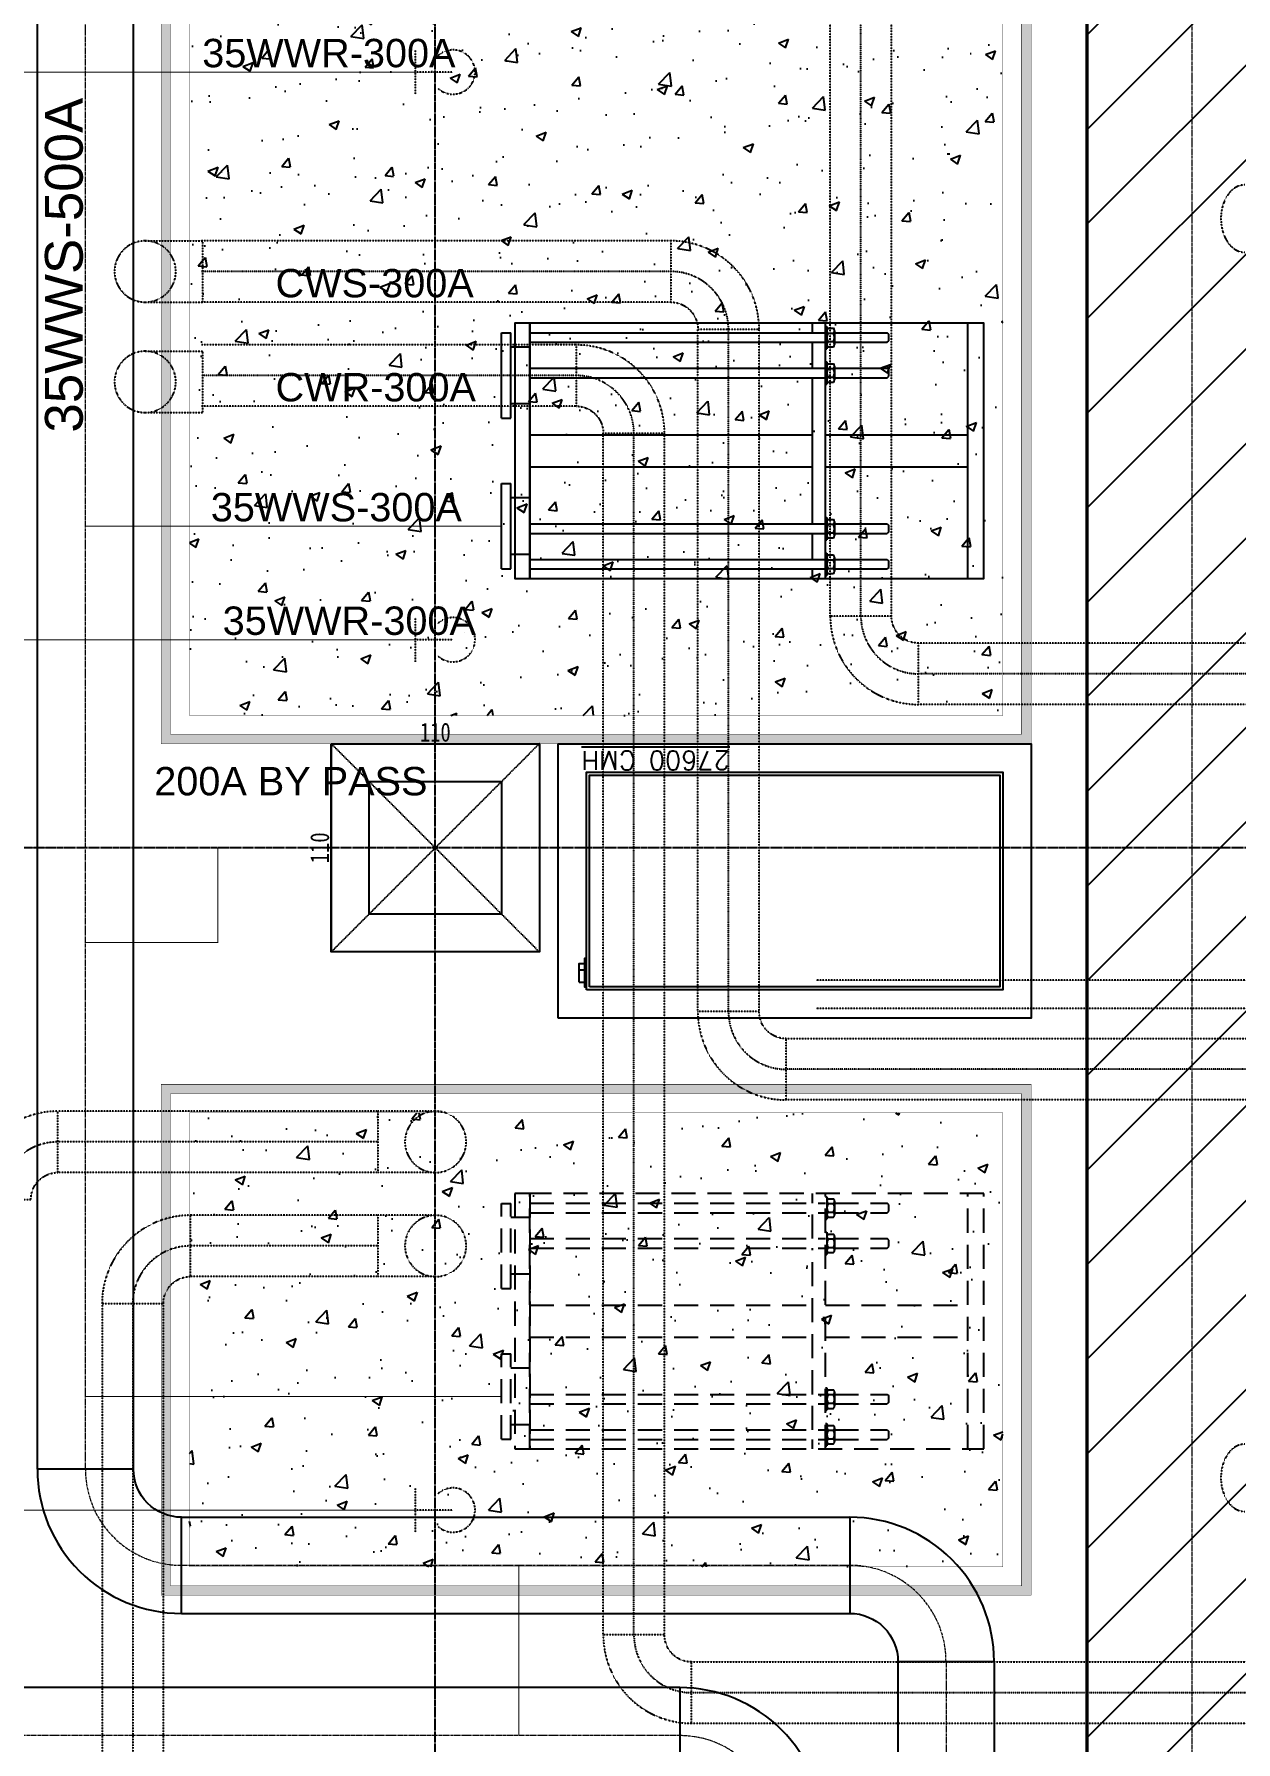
# Model space of a CAD drawing. Header units: millimetres. Extents: x -18489 to 17339, y -1599 to 10961.
# Drawn here: x -16410 to -15775, y 4230 to 5132 of the extents above; entities that cross this region are included whole.
import ezdxf
from ezdxf.enums import TextEntityAlignment as Align

# ---------------------------------------------------------------- set-up
doc = ezdxf.new("R2010")
doc.units = ezdxf.units.MM
for name, pattern in [('188K-SM-03-F10-MECH-EQ-Y2257103$0$Micron CUP L10 HVAC EQU$0$DASHED', [19.05, 12.7, -6.35]), ('188K-SM-07-F10-MECH-CHW PIPE-Y2257103$0$Micron CUP L10 HVAC 2nd PIPE$0$CENTER', [2, 1.25, -0.25, 0.25, -0.25]), ('188K-SM-07-F10-MECH-CHW PIPE-Y2257103$0$Micron CUP L10 HVAC 2nd PIPE$0$DASHED', [0.75, 0.5, -0.25]), ('188K-SM-07-F10-MECH-CHW PIPE-Y2257103$0$Micron CUP L10 HVAC 2nd PIPE$0$JIS_02_1.0', [2, 1, -1]), ('188K-SM-07-F10-MECH-CHW PIPE-Y2257103$0$XKA01LR1-HVAC-PIPE-冷卻水-Y2225103 Shawn$0$CENTER', [2, 1.25, -0.25, 0.25, -0.25]), ('X-CUB3-L10$0$COL-CEN-LIN', [3.25, 2.5, -0.25, 0.25, -0.25]), ('X-CUB3-L10$0$HIDDEN', [0.4, 0.3, -0.1])]:
    doc.linetypes.add(name, pattern=pattern)
for name, color, linetype in [('188K-SM-03-F10-MECH-EQ-Y2257103$0$0 Xref', 8, 'Continuous'), ('188K-SM-03-F10-MECH-EQ-Y2257103$0$M-EQU-FOUNDATION', 8, 'Continuous'), ('188K-SM-03-F10-MECH-EQ-Y2257103$0$Micron CUP L10 CDA EQU$0$M MOVE-IN AREA', 8, 'Continuous'), ('188K-SM-03-F10-MECH-EQ-Y2257103$0$Micron CUP L10 HVAC EQU$0$M-FUTURE-EQU', 253, '188K-SM-03-F10-MECH-EQ-Y2257103$0$Micron CUP L10 HVAC EQU$0$DASHED'), ('188K-SM-03-F10-MECH-EQ-Y2257103$0$Micron CUP L10 HVAC EQU$0$M-HVAC HR CHILLER', 1, 'Continuous'), ('188K-SM-03-F10-MECH-EQ-Y2257103$0$Micron CUP L10 HVAC EQU$0$M-MECH-EQU', 136, 'Continuous'), ('188K-SM-07-F10-MECH-CHW PIPE-Y2257103$0$0 XC', 8, 'Continuous'), ('188K-SM-07-F10-MECH-CHW PIPE-Y2257103$0$M-CWTR-12PIPE-R', 4, 'Continuous'), ('188K-SM-07-F10-MECH-CHW PIPE-Y2257103$0$M-P-HWR-D-29', 211, 'Continuous'), ('188K-SM-07-F10-MECH-CHW PIPE-Y2257103$0$M-P-HWS-D-35', 1, 'Continuous'), ('188K-SM-07-F10-MECH-CHW PIPE-Y2257103$0$Micron CUP L10 HVAC 2nd PIPE$0$M-P-12CHR-2nd-PIPE', 4, '188K-SM-07-F10-MECH-CHW PIPE-Y2257103$0$Micron CUP L10 HVAC 2nd PIPE$0$JIS_02_1.0'), ('188K-SM-07-F10-MECH-CHW PIPE-Y2257103$0$Micron CUP L10 HVAC 2nd PIPE$0$M-P-12CHS-2nd-PIPE', 3, '188K-SM-07-F10-MECH-CHW PIPE-Y2257103$0$Micron CUP L10 HVAC 2nd PIPE$0$JIS_02_1.0'), ('188K-SM-07-F10-MECH-CHW PIPE-Y2257103$0$Micron CUP L10 HVAC 2nd PIPE$0$M-P-2nd -CWS-D', 15, '188K-SM-07-F10-MECH-CHW PIPE-Y2257103$0$Micron CUP L10 HVAC 2nd PIPE$0$JIS_02_1.0'), ('188K-SM-07-F10-MECH-CHW PIPE-Y2257103$0$Micron CUP L10 HVAC 2nd PIPE$0$M-P-2nd Cen', 8, '188K-SM-07-F10-MECH-CHW PIPE-Y2257103$0$Micron CUP L10 HVAC 2nd PIPE$0$CENTER'), ('188K-SM-07-F10-MECH-CHW PIPE-Y2257103$0$Micron CUP L10 HVAC 2nd PIPE$0$M-P-2nd HWR', 211, '188K-SM-07-F10-MECH-CHW PIPE-Y2257103$0$Micron CUP L10 HVAC 2nd PIPE$0$JIS_02_1.0'), ('188K-SM-07-F10-MECH-CHW PIPE-Y2257103$0$Micron CUP L10 HVAC 2nd PIPE$0$M-P-2nd-CWR-D', 202, '188K-SM-07-F10-MECH-CHW PIPE-Y2257103$0$Micron CUP L10 HVAC 2nd PIPE$0$JIS_02_1.0'), ('188K-SM-07-F10-MECH-CHW PIPE-Y2257103$0$Micron CUP L10 HVAC 2nd PIPE$0$M-P-2nd-HWS', 1, '188K-SM-07-F10-MECH-CHW PIPE-Y2257103$0$Micron CUP L10 HVAC 2nd PIPE$0$JIS_02_1.0'), ('188K-SM-07-F10-MECH-CHW PIPE-Y2257103$0$Micron CUP L10 HVAC 2nd PIPE$0$M-P-PHASE 2-PIPE', 8, '188K-SM-07-F10-MECH-CHW PIPE-Y2257103$0$Micron CUP L10 HVAC 2nd PIPE$0$JIS_02_1.0'), ('188K-SM-07-F10-MECH-CHW PIPE-Y2257103$0$Micron CUP L10 HVAC 2nd PIPE$0$M-P-TXT2.5', 7, 'Continuous'), ('X-CUB3-L10$0$CCL', 8, 'X-CUB3-L10$0$COL-CEN-LIN'), ('X-CUB3-L10$0$COL', 8, 'Continuous'), ('X-CUB3-L10$0$COL-S', 8, 'Continuous')]:
    doc.layers.add(name, color=color, linetype=linetype)
doc.layers.add('188K-SM-07-F10-MECH-CHW PIPE-Y2257103$0$XKA01LR1-HVAC-PIPE-冷卻水-Y2225103 Shawn$0$M-PIPE-CEN', color=8, linetype='188K-SM-07-F10-MECH-CHW PIPE-Y2257103$0$XKA01LR1-HVAC-PIPE-冷卻水-Y2225103 Shawn$0$CENTER', lineweight=9)
doc.styles.add('188K-SM-03-F10-MECH-EQ-Y2257103$0$Micron CUP L10 HVAC EQU$0$AA-TXT', font='simplex.shx', dxfattribs={"bigfont": 'china.shx'})
doc.styles.add('188K-SM-07-F10-MECH-CHW PIPE-Y2257103$0$Micron CUP L10 HVAC 2nd PIPE$0$Standard', font='arial.ttf')
doc.styles.add('X-CUB3-L10$0$DIM', font='', dxfattribs={"width": 0.8})
doc.styles.get('X-CUB3-L10$0$DIM').set_extended_font_data('MingLiU')
doc.dimstyles.new('X-CUB3-L10$0$JJP_005_defpoint', dxfattribs={"dimtxt": 20, "dimasz": 0.5, "dimexe": 0.5, "dimexo": 0.5, "dimgap": 0.5, "dimtad": 1, "dimdsep": 46, "dimtxsty": 'X-CUB3-L10$0$DIM', "dimblk": 'X-CUB3-L10$0$_None', "dimcen": 10, "dimclrd": 256, "dimclre": 256, "dimclrt": 256, "dimadec": 0, "dimazin": 0, "dimtfac": 1, "dimtix": 1, "dimtmove": 2, "dimatfit": 3, "dimldrblk": 'X-CUB3-L10$0$_None', "dimfxl": 0.5, "dimtolj": 1, "dimtzin": 0, "dimarcsym": 0})

# ---------------------------------------------------------------- blocks, each defined once
blk = doc.blocks.new('188K-SM-03-F10-MECH-EQ-Y2257103$0$Micron CUP L10 HVAC EQU$0$A$C66dd3646')
for p, q in [((-92.1, 0), (-47.1, 0)), ((-92.1, 0), (-92.1, -5)), ((-47.1, 0), (-47.1, -5)), ((-12.5, 0), (32.5, 0)), ((-12.5, 0), (-12.5, -5)), ((32.5, 0), (32.5, -5)), ((-92.1, -5), (-47.1, -5)), ((-84.6, -15), (-84.6, -5)), ((-54.6, -15), (-54.6, -5)), ((-12.5, -5), (32.5, -5)), ((-5, -15), (-5, -5)), ((25, -15), (25, -5)), ((-92.23, -15), (-92.23, -171.22)), ((-87.17, -15), (-87.17, -171.22)), ((-73.49, -15), (-73.49, -171.22)), ((-68.43, -15), (-68.43, -171.22)), ((-38.24, -15), (-38.24, -164.47)), ((-21.36, -15), (-21.36, -164.47)), ((8.83, -15), (8.83, -171.22)), ((13.89, -15), (13.89, -171.22)), ((27.57, -15), (27.57, -171.22)), ((32.63, -15), (32.63, -171.22)), ((-97.3, -164.47), (-92.23, -164.47)), ((-97.3, -171.22), (37.7, -171.22)), ((-95.61, -171.22), (-95.61, -172.07)), ((-87.17, -164.47), (-73.49, -164.47)), ((-83.79, -171.22), (-83.79, -172.07)), ((-76.87, -171.22), (-76.87, -172.07)), ((-68.43, -164.47), (8.83, -164.47)), ((-65.05, -171.22), (-65.05, -172.07)), ((-38.24, -171.22), (-38.24, -246.56)), ((-21.36, -171.22), (-21.36, -246.56)), ((5.45, -171.22), (5.45, -172.07)), ((13.89, -164.47), (27.57, -164.47)), ((17.27, -171.22), (17.27, -172.07)), ((24.19, -171.22), (24.19, -172.07)), ((32.63, -164.47), (37.7, -164.47)), ((36.01, -171.22), (36.01, -172.07)), ((-83.79, -172.07), (-95.61, -172.07)), ((-94.58, -172.74), (-94.58, -175.44)), ((-86.08, -172.07), (-93.32, -172.07)), ((-86.08, -176.12), (-93.32, -176.12)), ((-92.23, -176.12), (-92.23, -203.97)), ((-92.07, -175.44), (-92.07, -172.74)), ((-87.34, -172.74), (-87.34, -175.44)), ((-87.17, -176.12), (-87.17, -203.97)), ((-84.83, -172.74), (-84.83, -175.44)), ((-65.05, -172.07), (-76.87, -172.07)), ((-75.83, -172.74), (-75.83, -175.44)), ((-67.34, -172.07), (-74.58, -172.07)), ((-67.34, -176.12), (-74.58, -176.12)), ((-73.49, -176.12), (-73.49, -203.97)), ((-73.32, -175.44), (-73.32, -172.74)), ((-68.6, -172.74), (-68.6, -175.44)), ((-68.43, -176.12), (-68.43, -203.97)), ((-66.08, -172.74), (-66.08, -175.44)), ((17.27, -172.07), (5.45, -172.07)), ((6.48, -172.74), (6.48, -175.44)), ((14.98, -172.07), (7.74, -172.07)), ((14.98, -176.12), (7.74, -176.12)), ((8.83, -176.12), (8.83, -203.97)), ((9.11, -175.51), (8.95, -175.51)), ((9, -175.44), (9, -172.74)), ((13.77, -175.51), (13.61, -175.51)), ((13.72, -172.74), (13.72, -175.44)), ((13.89, -176.12), (13.89, -203.97)), ((16.23, -172.74), (16.23, -175.44)), ((36.01, -172.07), (24.19, -172.07)), ((25.23, -172.74), (25.23, -175.44)), ((33.72, -172.07), (26.48, -172.07)), ((33.72, -176.12), (26.48, -176.12)), ((27.57, -176.12), (27.57, -203.97)), ((27.85, -175.51), (27.69, -175.51)), ((27.74, -175.44), (27.74, -172.74)), ((32.51, -175.51), (32.35, -175.51)), ((32.47, -172.74), (32.47, -175.44)), ((32.63, -176.12), (32.63, -203.97)), ((34.98, -172.74), (34.98, -175.44)), ((-91.39, -204.81), (-92.23, -203.97)), ((-91.39, -204.81), (-88.01, -204.81)), ((-87.17, -203.97), (-88.01, -204.81)), ((-72.65, -204.81), (-73.49, -203.97)), ((-72.65, -204.81), (-69.27, -204.81)), ((-68.43, -203.97), (-69.27, -204.81)), ((8.83, -203.97), (9.67, -204.81)), ((9.67, -204.81), (13.05, -204.81)), ((13.05, -204.81), (13.89, -203.97)), ((27.57, -203.97), (28.41, -204.81)), ((28.41, -204.81), (31.79, -204.81)), ((31.79, -204.81), (32.63, -203.97)), ((-97.3, -246.56), (37.7, -246.56))]:
    blk.add_line(p, q)
for points in [[(37.7, -15), (37.7, -7), (-97.3, -7), (-97.3, -15)], [(37.7, -15), (-97.3, -15), (-97.3, -255), (37.7, -255)]]:
    blk.add_lwpolyline(points, close=True)
for centre, major_axis, start_param, end_param in [((-93.32, -173.57), (-1.06, 1.06), 4.510487, 6.485087), ((-93.32, -174.61), (1.06, 1.06), 2.939691, 4.914291), ((-89.7, -176.54), (-3.16, 3.16), -1.341997, -0.228799), ((-89.7, -171.64), (3.16, 3.16), 3.370391, 4.48359), ((-86.08, -173.57), (1.06, 1.06), 6.081283, 8.055884), ((-86.08, -174.61), (-1.06, 1.06), 1.368894, 3.343495), ((-74.58, -173.57), (-1.06, 1.06), 4.510487, 6.485087), ((-74.58, -174.61), (1.06, 1.06), 2.939691, 4.914291), ((-70.96, -176.54), (-3.16, 3.16), -1.341997, -0.228799), ((-70.96, -171.64), (3.16, 3.16), 3.370391, 4.48359), ((-67.34, -173.57), (-1.06, 1.06), 4.510487, 6.485087), ((-67.34, -174.61), (-1.06, 1.06), 1.368894, 3.343495), ((7.74, -173.57), (-1.06, 1.06), 4.510487, 6.485087), ((7.74, -174.61), (1.06, 1.06), 2.939691, 4.914291), ((11.36, -176.54), (3.16, 3.16), 0.228799, 1.341997), ((11.36, -171.64), (3.16, 3.16), 3.370391, 4.48359), ((14.98, -173.57), (1.06, 1.06), 6.081283, 8.055884), ((14.98, -174.61), (-1.06, 1.06), 1.368894, 3.343495), ((26.48, -173.57), (-1.06, 1.06), 4.510487, 6.485087), ((26.48, -174.61), (1.06, 1.06), 2.939691, 4.914291), ((30.1, -176.54), (-3.16, 3.16), -1.341997, -0.228799), ((30.1, -171.64), (3.16, 3.16), 3.370391, 4.48359), ((33.72, -173.57), (-1.06, 1.06), 4.510487, 6.485087), ((33.72, -174.61), (-1.06, 1.06), 1.368894, 3.343495)]:
    blk.add_ellipse(centre, major_axis=major_axis, ratio=1, start_param=start_param, end_param=end_param)
blk = doc.blocks.new('188K-SM-03-F10-MECH-EQ-Y2257103$0$Micron CUP L10 HVAC EQU$0$A$C9f966d85')
blk.add_line((-109.8, 1195.2), (-138.7, 1195.2))
for points in [[(0, 1450), (0, 0), (-2500, 0), (-2500, 1450)], [(-150, 1300), (-150, 150), (-2350, 150), (-2350, 1300)], [(-165, 1285), (-165, 165), (-2335, 165), (-2335, 1285)]]:
    blk.add_lwpolyline(points, close=True)
for points in [[(-150, 1135), (-138.7, 1135), (-138.7, 1285), (-150, 1285)], [(-109.8, 1259.6), (-109.8, 1160.4), (-138.7, 1160.4)], [(-109.8, 1259.6), (-138.7, 1259.6)]]:
    blk.add_lwpolyline(points)
at = {"style": '188K-SM-03-F10-MECH-EQ-Y2257103$0$Micron CUP L10 HVAC EQU$0$AA-TXT'}
blk.add_text('%%U27600 CMH', height=100, dxfattribs=at).set_placement((-515, 87.9), align=Align.MIDDLE_CENTER)
blk = doc.blocks.new('188K-SM-03-F10-MECH-EQ-Y2257103$0$Micron CUP L10 HVAC EQU')
at = {"layer": '188K-SM-03-F10-MECH-EQ-Y2257103$0$Micron CUP L10 HVAC EQU$0$M-FUTURE-EQU', "xscale": 10, "yscale": 10, "zscale": 10, "rotation": 90}
blk.add_blockref('188K-SM-03-F10-MECH-EQ-Y2257103$0$Micron CUP L10 HVAC EQU$0$A$C66dd3646', (-206366.7, 37728.6), dxfattribs=at)
at = {"layer": '188K-SM-03-F10-MECH-EQ-Y2257103$0$Micron CUP L10 HVAC EQU$0$M-HVAC HR CHILLER', "xscale": 10, "yscale": 10, "zscale": 10, "rotation": 90}
blk.add_blockref('188K-SM-03-F10-MECH-EQ-Y2257103$0$Micron CUP L10 HVAC EQU$0$A$C66dd3646', (-206366.7, 42328.6), dxfattribs=at)
at = {"layer": '188K-SM-03-F10-MECH-EQ-Y2257103$0$Micron CUP L10 HVAC EQU$0$M-MECH-EQU', "rotation": 180}
blk.add_blockref('188K-SM-03-F10-MECH-EQ-Y2257103$0$Micron CUP L10 HVAC EQU$0$A$C9f966d85', (-206066.7, 40482.2), dxfattribs=at)
blk = doc.blocks.new('188K-SM-03-F10-MECH-EQ-Y2257103')
at = {"layer": '188K-SM-03-F10-MECH-EQ-Y2257103$0$M-EQU-FOUNDATION'}
h = blk.add_hatch(dxfattribs=at)
h.set_pattern_fill('AR-CONC', color=256, scale=0.1)
h.set_pattern_definition([(50, (3773.521, 709.199), (18.218467, -1.593909), [1.905, -20.955]), (355, (3773.521, 709.2), (-3.524342, 19.105685), [1.524, -16.764058]), (100.45144, (3775.04, 709.066), (14.694125, 17.511775), [1.619001, -17.809024]), (46.1842, (3773.521, 714.28), (27.107904, -4.204233), [2.8575, -31.4325]), (96.63556, (3775.78, 713.93), (23.740413, 24.742612), [2.428502, -26.71356]), (351.18415, (3773.52, 714.28), (23.740413, 24.742612), [2.285997, -25.145973]), (21, (3776.061, 713.009), (15.161439, -10.22652), [1.905, -20.955]), (326, (3776.061, 713.01), (6.180203, 18.418797), [1.524, -16.764]), (71.451445, (3777.325, 712.157), (21.341642, 8.192277), [1.619001, -17.808994]), (37.5, (3773.5214, 709.199), (0.3088603, 8.4555039), [0, -16.5608, 0, -17.018, 0, -16.8275]), (7.5, (3773.521, 709.199), (6.6819663, 10.0180575), [0, -9.7028, 0, -16.1798, 0, -6.4135]), (327.5, (3767.857, 709.199), (13.5590595, -0.5728744), [0, -6.35, 0, -19.812, 0, -26.289]), (317.5, (3765.317, 709.199), (14.812918, 2.542649), [0, -8.255, 0, -13.1572, 0, -18.669])])
h.paths.add_polyline_path([(-15888.15, 5867.95), (-15888.15, 4762.46), (-16338.15, 4762.46), (-16338.15, 5867.95)], flags=16)
h.paths.add_polyline_path([(-15883.15, 5872.95), (-15883.15, 4757.46), (-16343.15, 4757.46), (-16343.15, 5872.95)])
h = blk.add_hatch(dxfattribs=at)
h.set_pattern_fill('AR-CONC', color=256, scale=0.3)
h.set_pattern_definition([(50, (4473.52, 709.2), (54.6554, -4.78173), [5.715, -62.865]), (355, (4473.52, 709.2), (-10.57303, 57.31705), [4.572, -50.29218]), (100.45144, (4478.076, 708.8), (44.08237, 52.53533), [4.857, -53.42707]), (46.1842, (4473.52, 724.44), (81.32371, -12.6127), [8.5725, -94.2975]), (96.63556, (4480.3, 723.39), (71.22124, 74.22784), [7.2855, -80.14068]), (351.18415, (4473.52, 724.44), (71.22124, 74.22784), [6.858, -75.43792]), (21, (4481.14, 720.63), (45.48432, -30.67956), [5.715, -62.865]), (326, (4481.14, 720.63), (18.54061, 55.25639), [4.572, -50.292]), (71.45144, (4484.93, 718.07), (64.02493, 24.57683), [4.857, -53.42698]), (37.5, (4473.521, 709.2), (0.926581, 25.366512), [0, -49.6824, 0, -51.054, 0, -50.4825]), (7.5, (4473.52, 709.2), (20.0459, 30.054172), [0, -29.1084, 0, -48.5394, 0, -19.2405]), (327.5, (4456.529, 709.2), (40.677179, -1.718623), [0, -19.05, 0, -59.436, 0, -78.867]), (317.5, (4448.91, 709.2), (44.438754, 7.62795), [0, -24.765, 0, -39.4716, 0, -56.007])])
h.paths.add_polyline_path([(-16328.15, 5857.78), (-16253.15, 5857.78), (-16143.15, 5857.78), (-16143.15, 5857.95), (-15898.15, 5857.95), (-15898.15, 4772.46), (-16328.15, 4772.46)])
h = blk.add_hatch(dxfattribs=at)
h.set_pattern_fill('AR-CONC', color=256, scale=0.1)
h.set_pattern_definition([(50, (3773.521, -290.801), (18.218467, -1.593909), [1.905, -20.955]), (355, (3773.521, -290.8), (-3.524342, 19.105685), [1.524, -16.764058]), (100.45144, (3775.04, -290.934), (14.694125, 17.511775), [1.619001, -17.809024]), (46.1842, (3773.521, -285.72), (27.107904, -4.204233), [2.8575, -31.4325]), (96.63556, (3775.78, -286.07), (23.740413, 24.742612), [2.428502, -26.71356]), (351.18415, (3773.52, -285.72), (23.740413, 24.742612), [2.285997, -25.145973]), (21, (3776.061, -286.991), (15.161439, -10.22652), [1.905, -20.955]), (326, (3776.061, -286.99), (6.180203, 18.418797), [1.524, -16.764]), (71.451445, (3777.325, -287.843), (21.341642, 8.192277), [1.619001, -17.808994]), (37.5, (3773.5214, -290.801), (0.3088603, 8.4555039), [0, -16.5608, 0, -17.018, 0, -16.8275]), (7.5, (3773.521, -290.801), (6.6819663, 10.0180575), [0, -9.7028, 0, -16.1798, 0, -6.4135]), (327.5, (3767.857, -290.801), (13.5590595, -0.5728744), [0, -6.35, 0, -19.812, 0, -26.289]), (317.5, (3765.317, -290.801), (14.812918, 2.542649), [0, -8.255, 0, -13.1572, 0, -18.669])])
h.paths.add_polyline_path([(-15888.15, 4572.46), (-15888.15, 4312.46), (-16338.15, 4312.46), (-16338.15, 4572.46)], flags=16)
h.paths.add_polyline_path([(-15883.15, 4577.46), (-15883.15, 4307.46), (-16343.15, 4307.46), (-16343.15, 4577.46)])
h = blk.add_hatch(dxfattribs=at)
h.set_pattern_fill('AR-CONC', color=256, scale=0.3)
h.set_pattern_definition([(50, (3773.52, -290.8), (54.6554, -4.78173), [5.715, -62.865]), (355, (3773.52, -290.8), (-10.57303, 57.31705), [4.572, -50.29218]), (100.45144, (3778.076, -291.2), (44.08237, 52.53533), [4.857, -53.42707]), (46.1842, (3773.52, -275.56), (81.32371, -12.6127), [8.5725, -94.2975]), (96.63556, (3780.3, -276.61), (71.22124, 74.22784), [7.2855, -80.14068]), (351.18415, (3773.52, -275.56), (71.22124, 74.22784), [6.858, -75.43792]), (21, (3781.14, -279.37), (45.48432, -30.67956), [5.715, -62.865]), (326, (3781.14, -279.37), (18.54061, 55.25639), [4.572, -50.292]), (71.45144, (3784.93, -281.93), (64.02493, 24.57683), [4.857, -53.42698]), (37.5, (3773.521, -290.8), (0.926581, 25.366512), [0, -49.6824, 0, -51.054, 0, -50.4825]), (7.5, (3773.52, -290.8), (20.0459, 30.054172), [0, -29.1084, 0, -48.5394, 0, -19.2405]), (327.5, (3756.529, -290.8), (40.677179, -1.718623), [0, -19.05, 0, -59.436, 0, -78.867]), (317.5, (3748.91, -290.8), (44.438754, 7.62795), [0, -24.765, 0, -39.4716, 0, -56.007])])
h.paths.add_polyline_path([(-15898.15, 4562.46), (-15898.15, 4322.46), (-16328.15, 4322.46), (-16328.15, 4562.46)])
at = {"layer": '188K-SM-03-F10-MECH-EQ-Y2257103$0$M-EQU-FOUNDATION', "const_width": 0.2}
for points in [[(-15883.15, 5872.95), (-15883.15, 4757.46), (-16343.15, 4757.46), (-16343.15, 5872.95)], [(-15888.15, 5867.95), (-15888.15, 4762.46), (-16338.15, 4762.46), (-16338.15, 5867.95)], [(-16328.15, 5857.78), (-16253.15, 5857.78), (-16253.15, 5857.78), (-16143.15, 5857.78), (-16143.15, 5857.95), (-15898.15, 5857.95), (-15898.15, 4772.46), (-16328.15, 4772.46)], [(-15883.15, 4577.46), (-15883.15, 4307.46), (-16343.15, 4307.46), (-16343.15, 4577.46)], [(-15888.15, 4572.46), (-15888.15, 4312.46), (-16338.15, 4312.46), (-16338.15, 4572.46)], [(-15898.15, 4562.46), (-15898.15, 4322.46), (-16328.15, 4322.46), (-16328.15, 4562.46)]]:
    blk.add_lwpolyline(points, close=True, dxfattribs=at)
at = {"layer": '188K-SM-03-F10-MECH-EQ-Y2257103$0$0 Xref', "xscale": 0.1, "yscale": 0.1, "zscale": 0.1}
blk.add_blockref('188K-SM-03-F10-MECH-EQ-Y2257103$0$Micron CUP L10 HVAC EQU', (4473.52, 709.2), dxfattribs=at)
at = {"layer": '188K-SM-03-F10-MECH-EQ-Y2257103$0$Micron CUP L10 CDA EQU$0$M MOVE-IN AREA'}
h = blk.add_hatch(dxfattribs=at)
h.set_pattern_fill('JIS_WOOD', color=256, scale=50)
h.set_pattern_definition([(45, (4473.52, 709.2), (-25, 25), [])])
h.paths.add_polyline_path([(-17249.15, 7922.46), (-17249.15, 7642.46), (-15853.15, 7642.46), (-15853.15, 6432.46), (-15853.15, 789.96), (-15463.15, 789.96), (-15463.15, 6142.46), (-15463.15, 7642.46), (-14093.15, 7642.46), (-14093.15, 7922.46)])
at = {"layer": '188K-SM-03-F10-MECH-EQ-Y2257103$0$Micron CUP L10 CDA EQU$0$M MOVE-IN AREA', "const_width": 1}
blk.add_lwpolyline([(-17249.15, 7922.46), (-17249.15, 7642.46), (-15853.15, 7642.46), (-15853.15, 6432.46), (-15853.15, 6432.46), (-15853.15, 789.96), (-15463.15, 789.96), (-15463.15, 6142.46), (-15463.15, 6142.46), (-15463.15, 7642.46), (-14093.15, 7642.46), (-14093.15, 7922.46)], close=True, dxfattribs=at)
blk = doc.blocks.new('*D570')
at = {"layer": 'DefPoints', "lineweight": -2, "transparency": 16777216}
blk.add_line((0, 0), (110, 0), dxfattribs=at)
at = {"layer": 'DefPoints', "color": 0, "transparency": 16777216}
for p in [(0, 0), (110, 0), (110, 0)]:
    blk.add_point(p, dxfattribs=at)
at = {"layer": 'DefPoints', "transparency": 16777216, "insert": (55, 6.07), "char_height": 10, "attachment_point": 5, "style": 'X-CUB3-L10$0$DIM'}
blk.add_mtext('\\A1;110', dxfattribs=at)
blk = doc.blocks.new('X-CUB3-L10$0$_None')
blk = doc.blocks.new('*D571')
at = {"layer": 'DefPoints', "lineweight": -2, "transparency": 16777216}
blk.add_line((0, 0), (0, -110), dxfattribs=at)
at = {"layer": 'DefPoints', "color": 0, "transparency": 16777216}
for p in [(0, 0), (0, -110), (0, -110)]:
    blk.add_point(p, dxfattribs=at)
at = {"layer": 'DefPoints', "transparency": 16777216, "insert": (-6.07, -55), "char_height": 10, "attachment_point": 5, "rotation": 90, "style": 'X-CUB3-L10$0$DIM'}
blk.add_mtext('\\A1;110', dxfattribs=at)
blk = doc.blocks.new('188K-SM-07-F10-MECH-CHW PIPE-Y2257103$0$Micron CUP L10 HVAC 2nd PIPE$0$300A-15')
for p, q in [((0, 162), (305, 162)), ((305, -162), (305, 162)), ((0, -162), (305, -162))]:
    blk.add_line(p, q)
blk.add_arc((0, 0), 162, 90, 270)
at = {"linetype": '188K-SM-07-F10-MECH-CHW PIPE-Y2257103$0$Micron CUP L10 HVAC 2nd PIPE$0$DASHED'}
blk.add_arc((0, 0), 162, 270, 90, dxfattribs=at)
blk = doc.blocks.new('188K-SM-07-F10-MECH-CHW PIPE-Y2257103$0$Micron CUP L10 HVAC 2nd PIPE')
at = {"layer": '188K-SM-07-F10-MECH-CHW PIPE-Y2257103$0$Micron CUP L10 HVAC 2nd PIPE$0$M-P-12CHR-2nd-PIPE'}
blk.add_line((-186416.7, 39082.6), (-204703.7, 39082.6), dxfattribs=at)
for centre in [(-202437.2, 43258.1), (-202437.2, 36603.1)]:
    blk.add_ellipse(centre, major_axis=(0, -178), ratio=0.707865, start_param=3.141593, end_param=6.283185, dxfattribs=at)
at = {"layer": '188K-SM-07-F10-MECH-CHW PIPE-Y2257103$0$Micron CUP L10 HVAC 2nd PIPE$0$M-P-12CHS-2nd-PIPE'}
blk.add_line((-186916.7, 39232.6), (-204703.7, 39232.6), dxfattribs=at)
at = {"layer": '188K-SM-07-F10-MECH-CHW PIPE-Y2257103$0$Micron CUP L10 HVAC 2nd PIPE$0$M-P-2nd -CWS-D'}
for p, q in [((-204628.7, 41157.3), (-204628.7, 45123.6)), ((-204304.7, 41157.3), (-204304.7, 45123.6)), ((-205471.7, 43140.6), (-207953.6, 43140.6)), ((-205471.7, 42816.6), (-207953.6, 42816.6)), ((-205328.7, 39067), (-205328.7, 42673.6)), ((-205004.7, 39067), (-205004.7, 42673.6)), ((-199558.4, 41014.3), (-204161.7, 41014.3)), ((-199558.4, 40690.3), (-204161.7, 40690.3)), ((-199560, 38924), (-204861.7, 38924)), ((-199560, 38600), (-204861.7, 38600))]:
    blk.add_line(p, q, dxfattribs=at)
at = {"layer": '188K-SM-07-F10-MECH-CHW PIPE-Y2257103$0$Micron CUP L10 HVAC 2nd PIPE$0$M-P-2nd -CWS-D', "flags": 128}
for points in [[(-205328.7, 42673.6), (-205004.7, 42673.6, 0.414214), (-205471.7, 43140.6), (-205471.7, 42816.6, -0.414214)], [(-204304.7, 41157.3), (-204628.7, 41157.3, 0.414214), (-204161.7, 40690.3), (-204161.7, 41014.3, -0.414214)], [(-205004.7, 39067), (-205328.7, 39067, 0.414214), (-204861.7, 38600), (-204861.7, 38924, -0.414214)]]:
    blk.add_lwpolyline(points, format="xyb", close=True, dxfattribs=at)
at = {"layer": '188K-SM-07-F10-MECH-CHW PIPE-Y2257103$0$Micron CUP L10 HVAC 2nd PIPE$0$M-P-2nd Cen'}
for p, q in [((-204466.7, 41157.3), (-204466.7, 45123.6)), ((-205471.7, 42978.6), (-207953.6, 42978.6)), ((-205166.7, 39067), (-205166.7, 42673.6)), ((-205971.7, 42428.6), (-207953.6, 42428.6)), ((-205666.7, 35772.7), (-205666.7, 42123.6)), ((-199558.4, 40852.3), (-204161.7, 40852.3)), ((-199560, 38762), (-204861.7, 38762)), ((-205361.7, 35467.7), (-194201, 35467.7))]:
    blk.add_line(p, q, dxfattribs=at)
for centre, start, end in [((-205471.7, 42673.6), 0, 90), ((-205971.7, 42123.6), 0, 90), ((-204161.7, 41157.3), 180, 270), ((-204861.7, 39067), 180, 270), ((-205361.7, 35772.7), 180, 270)]:
    blk.add_arc(centre, 305, start, end, dxfattribs=at)
at = {"layer": '188K-SM-07-F10-MECH-CHW PIPE-Y2257103$0$Micron CUP L10 HVAC 2nd PIPE$0$M-P-2nd HWR'}
for p, q in [((-206822.3, 43915.6), (-206822.3, 44149.6)), ((-206623.4, 44032.6), (-206822.3, 44032.6)), ((-206822.3, 40915.6), (-206822.3, 41149.6)), ((-206623.4, 41032.6), (-206822.3, 41032.6))]:
    blk.add_line(p, q, dxfattribs=at)
at = {"layer": '188K-SM-07-F10-MECH-CHW PIPE-Y2257103$0$Micron CUP L10 HVAC 2nd PIPE$0$M-P-2nd HWR', "const_width": 5}
for points in [[(-206822.3, 44032.6), (-209466.7, 44032.6)], [(-206822.3, 41032.6), (-209466.7, 41032.6)], [(-208766.7, 39932.6), (-209466.7, 39932.6)]]:
    blk.add_lwpolyline(points, dxfattribs=at)
at = {"layer": '188K-SM-07-F10-MECH-CHW PIPE-Y2257103$0$Micron CUP L10 HVAC 2nd PIPE$0$M-P-2nd HWR'}
for centre in [(-206623.4, 44032.6), (-206623.4, 41032.6)]:
    blk.add_arc(centre, 117, 226.51254, 133.48746, dxfattribs=at)
at = {"layer": '188K-SM-07-F10-MECH-CHW PIPE-Y2257103$0$Micron CUP L10 HVAC 2nd PIPE$0$M-P-2nd-CWR-D'}
for p, q in [((-205971.7, 42590.6), (-207953.6, 42590.6)), ((-205971.7, 42266.6), (-207953.6, 42266.6)), ((-205828.7, 35772.7), (-205828.7, 42123.6)), ((-205504.7, 35772.7), (-205504.7, 42123.6)), ((-205361.7, 35629.7), (-194201, 35629.7)), ((-205361.7, 35305.7), (-194201, 35305.7))]:
    blk.add_line(p, q, dxfattribs=at)
at = {"layer": '188K-SM-07-F10-MECH-CHW PIPE-Y2257103$0$Micron CUP L10 HVAC 2nd PIPE$0$M-P-2nd-CWR-D', "flags": 128}
for points in [[(-205828.7, 42123.6), (-205504.7, 42123.6, 0.414214), (-205971.7, 42590.6), (-205971.7, 42266.6, -0.414214)], [(-205504.7, 35772.7), (-205828.7, 35772.7, 0.414214), (-205361.7, 35305.7), (-205361.7, 35629.7, -0.414214)]]:
    blk.add_lwpolyline(points, format="xyb", close=True, dxfattribs=at)
at = {"layer": '188K-SM-07-F10-MECH-CHW PIPE-Y2257103$0$Micron CUP L10 HVAC 2nd PIPE$0$M-P-2nd-HWS', "const_width": 5}
for points in [[(-206366.7, 41632.6), (-208566.7, 41632.6)], [(-207866.7, 39932.6), (-207866.7, 39432.6), (-208566.7, 39432.6)], [(-206274.7, 35240.6), (-206274.7, 36140.6)]]:
    blk.add_lwpolyline(points, dxfattribs=at)
at = {"layer": '188K-SM-07-F10-MECH-CHW PIPE-Y2257103$0$Micron CUP L10 HVAC 2nd PIPE$0$M-P-PHASE 2-PIPE'}
for p, q in [((-207020.2, 38540.6), (-208711.7, 38540.6)), ((-207020.2, 38378.6), (-208711.7, 38378.6)), ((-207020.2, 38216.6), (-208711.7, 38216.6)), ((-207020.2, 37990.6), (-208011.7, 37990.6)), ((-207020.2, 37828.6), (-208011.7, 37828.6)), ((-207020.2, 37666.6), (-208011.7, 37666.6)), ((-208478.7, 37523.6), (-208478.7, 33107.3)), ((-208316.7, 37523.6), (-208316.7, 33107.3)), ((-208154.7, 37523.6), (-208154.7, 33107.3)), ((-206822.3, 36315.6), (-206822.3, 36549.6)), ((-206623.4, 36432.6), (-206822.3, 36432.6))]:
    blk.add_line(p, q, dxfattribs=at)
at = {"layer": '188K-SM-07-F10-MECH-CHW PIPE-Y2257103$0$Micron CUP L10 HVAC 2nd PIPE$0$M-P-PHASE 2-PIPE', "flags": 128}
for points in [[(-208711.7, 38216.6), (-208711.7, 38540.6, 0.414214), (-209178.7, 38073.6), (-208854.7, 38073.6, -0.414214)], [(-208011.7, 37666.6), (-208011.7, 37990.6, 0.414214), (-208478.7, 37523.6), (-208154.7, 37523.6, -0.414214)]]:
    blk.add_lwpolyline(points, format="xyb", close=True, dxfattribs=at)
at = {"layer": '188K-SM-07-F10-MECH-CHW PIPE-Y2257103$0$Micron CUP L10 HVAC 2nd PIPE$0$M-P-PHASE 2-PIPE', "const_width": 5}
for points in [[(-206366.7, 37032.6), (-208566.7, 37032.6)], [(-206822.3, 36432.6), (-209466.7, 36432.6)]]:
    blk.add_lwpolyline(points, dxfattribs=at)
at = {"layer": '188K-SM-07-F10-MECH-CHW PIPE-Y2257103$0$Micron CUP L10 HVAC 2nd PIPE$0$M-P-PHASE 2-PIPE'}
for centre, radius, start, end in [((-208711.7, 38073.6), 305, 90, 180), ((-208011.7, 37523.6), 305, 90, 180), ((-206623.4, 36432.6), 117, 226.51254, 133.48746)]:
    blk.add_arc(centre, radius, start, end, dxfattribs=at)
at = {"layer": '188K-SM-07-F10-MECH-CHW PIPE-Y2257103$0$Micron CUP L10 HVAC 2nd PIPE$0$M-P-2nd -CWS-D'}
blk.add_blockref('188K-SM-07-F10-MECH-CHW PIPE-Y2257103$0$Micron CUP L10 HVAC 2nd PIPE$0$300A-15', (-208250.6, 42978.6), dxfattribs=at)
at = {"layer": '188K-SM-07-F10-MECH-CHW PIPE-Y2257103$0$Micron CUP L10 HVAC 2nd PIPE$0$M-P-2nd-CWR-D'}
blk.add_blockref('188K-SM-07-F10-MECH-CHW PIPE-Y2257103$0$Micron CUP L10 HVAC 2nd PIPE$0$300A-15', (-208250.6, 42395.1), dxfattribs=at)
at = {"layer": '188K-SM-07-F10-MECH-CHW PIPE-Y2257103$0$Micron CUP L10 HVAC 2nd PIPE$0$M-P-PHASE 2-PIPE', "rotation": 180}
for p in [(-206715.2, 38378.6), (-206715.2, 37828.6)]:
    blk.add_blockref('188K-SM-07-F10-MECH-CHW PIPE-Y2257103$0$Micron CUP L10 HVAC 2nd PIPE$0$300A-15', p, dxfattribs=at)
at = {"layer": '188K-SM-07-F10-MECH-CHW PIPE-Y2257103$0$Micron CUP L10 HVAC 2nd PIPE$0$M-P-TXT2.5', "style": '188K-SM-07-F10-MECH-CHW PIPE-Y2257103$0$Micron CUP L10 HVAC 2nd PIPE$0$Standard'}
for s, p in [('35WWR-300A', (-207949, 44133)), ('CWS-300A', (-207561.4, 42917)), ('CWR-300A', (-207561.4, 42367)), ('35WWS-300A', (-207903.7, 41733)), ('35WWR-300A', (-207841, 41133)), ('200A BY PASS', (-208202.5, 40285))]:
    blk.add_text(s, height=150, dxfattribs=at).set_placement(p, align=Align.MIDDLE_LEFT)
blk.add_text('35WWS-500A', height=200, rotation=90, dxfattribs=at).set_placement((-208680.5, 42127.1), align=Align.MIDDLE_LEFT)
blk = doc.blocks.new('188K-SM-07-F10-MECH-CHW PIPE-Y2257103')
at = {"layer": '188K-SM-07-F10-MECH-CHW PIPE-Y2257103$0$M-CWTR-12PIPE-R'}
blk.add_line((-15854.05, 5707.95), (-15854.05, 3265.97), dxfattribs=at)
at = {"layer": '188K-SM-07-F10-MECH-CHW PIPE-Y2257103$0$M-P-HWR-D-29'}
blk.add_line((-16068.95, 4258.66), (-16657.35, 4258.66), dxfattribs=at)
at = {"layer": '188K-SM-07-F10-MECH-CHW PIPE-Y2257103$0$M-P-HWR-D-29', "elevation": 0, "flags": 128}
blk.add_lwpolyline([(-16043.55, 4182.46), (-15992.75, 4182.46, 0.414214), (-16068.95, 4258.66), (-16068.95, 4207.86, -0.414214)], format="xyb", close=True, dxfattribs=at)
at = {"layer": '188K-SM-07-F10-MECH-CHW PIPE-Y2257103$0$M-P-HWS-D-35'}
for p, q in [((-16408.55, 4374.06), (-16408.55, 5722.34)), ((-16357.75, 4374.06), (-16357.75, 5722.34)), ((-16332.35, 4348.66), (-15978.95, 4348.66)), ((-16332.35, 4297.86), (-15978.95, 4297.86)), ((-15953.55, 4272.46), (-15953.55, -589.74)), ((-15902.75, 4272.46), (-15902.75, -589.74))]:
    blk.add_line(p, q, dxfattribs=at)
at = {"layer": '188K-SM-07-F10-MECH-CHW PIPE-Y2257103$0$M-P-HWS-D-35', "elevation": 0, "flags": 128}
for points in [[(-16357.75, 4374.06), (-16408.55, 4374.06, 0.414214), (-16332.35, 4297.86), (-16332.35, 4348.66, -0.414214)], [(-15953.55, 4272.46), (-15902.75, 4272.46, 0.414214), (-15978.95, 4348.66), (-15978.95, 4297.86, -0.414214)]]:
    blk.add_lwpolyline(points, format="xyb", close=True, dxfattribs=at)
at = {"layer": '188K-SM-07-F10-MECH-CHW PIPE-Y2257103$0$XKA01LR1-HVAC-PIPE-冷卻水-Y2225103 Shawn$0$M-PIPE-CEN', "linetype": '188K-SM-07-F10-MECH-CHW PIPE-Y2257103$0$XKA01LR1-HVAC-PIPE-冷卻水-Y2225103 Shawn$0$CENTER'}
for p, q in [((-16383.15, 4374.06), (-16383.15, 5722.34)), ((-15798.15, 5707.95), (-15798.15, 3265.97)), ((-16332.35, 4323.26), (-15978.95, 4323.26)), ((-15928.15, 4272.46), (-15928.15, -589.74)), ((-16068.95, 4233.26), (-16657.35, 4233.26))]:
    blk.add_line(p, q, dxfattribs=at)
for centre, start, end in [((-16332.35, 4374.06), 180, 270), ((-15978.95, 4272.46), 0, 90), ((-16068.95, 4182.46), 0, 90)]:
    blk.add_arc(centre, 50.8, start, end, dxfattribs=at)
at = {"layer": '188K-SM-07-F10-MECH-CHW PIPE-Y2257103$0$0 XC', "xscale": 0.1, "yscale": 0.1, "zscale": 0.1}
blk.add_blockref('188K-SM-07-F10-MECH-CHW PIPE-Y2257103$0$Micron CUP L10 HVAC 2nd PIPE', (4473.52, 709.2), dxfattribs=at)
blk = doc.blocks.new('*U569')
at = {"layer": 'DefPoints', "linetype": 'X-CUB3-L10$0$HIDDEN', "ltscale": 0.1}
for p, q in [((110, 0), (0, -110)), ((0, 0), (110, -110))]:
    blk.add_line(p, q, dxfattribs=at)
at = {"layer": 'X-CUB3-L10$0$COL', "ltscale": 0.1}
blk.add_lwpolyline([(0, 0), (110, 0), (110, -110), (0, -110)], close=True, dxfattribs=at)
at = {"layer": 'DefPoints'}
dim = blk.add_linear_dim(base=(110, 0), p1=(0, 0), p2=(110, 0), dimstyle='X-CUB3-L10$0$JJP_005_defpoint', override={"dimtxt": 10}, dxfattribs=at)
dim.commit()
dim.dimension.update_dxf_attribs({"geometry": '*D570', "text_midpoint": (55, 6.067)})
dim = blk.add_linear_dim(base=(0, -110), p1=(0, 0), p2=(0, -110), angle=90, dimstyle='X-CUB3-L10$0$JJP_005_defpoint', override={"dimtxt": 10}, dxfattribs=at)
dim.commit()
dim.dimension.update_dxf_attribs({"geometry": '*D571', "text_midpoint": (-6.067, -55)})
blk = doc.blocks.new('X-CUB3-L10$0$CUB3-10')
at = {"layer": 'X-CUB3-L10$0$CCL'}
for p, q in [((-3360, 0), (-3360, 9982.459)), ((720, 5422.459), (-5160, 5422.459))]:
    blk.add_line(p, q, dxfattribs=at)
at = {"layer": 'X-CUB3-L10$0$COL-S'}
blk.add_lwpolyline([(-3395, 5457.459), (-3325, 5457.459), (-3325, 5387.459), (-3395, 5387.459)], close=True, dxfattribs=at)
at = {"layer": 'X-CUB3-L10$0$COL'}
blk.add_blockref('*U569', (-3415, 5477.459), dxfattribs=at)
blk = doc.blocks.new('X-CUB3-L10')
at = {"layer": 'X-CUB3-L10$0$COL-S'}
blk.add_lwpolyline([(-16233.15, 4737.46), (-16163.15, 4737.46), (-16163.15, 4667.46), (-16233.15, 4667.46)], close=True, dxfattribs=at)
at = {"layer": 'X-CUB3-L10$0$CCL'}
blk.add_blockref('X-CUB3-L10$0$CUB3-10', (-12838.15, -720), dxfattribs=at)
at = {"layer": 'X-CUB3-L10$0$COL'}
blk.add_blockref('*U569', (-16253.15, 4757.46), dxfattribs=at)

msp = doc.modelspace()

# ---------------------------------------------------------------- block references
msp.add_blockref('188K-SM-03-F10-MECH-EQ-Y2257103', (0, 0))

# ---------------------------------------------------------------- next in the draw order: block references
for name in ['X-CUB3-L10', '188K-SM-07-F10-MECH-CHW PIPE-Y2257103']:
    msp.add_blockref(name, (0, 0))

doc.saveas('drawing.dxf')
